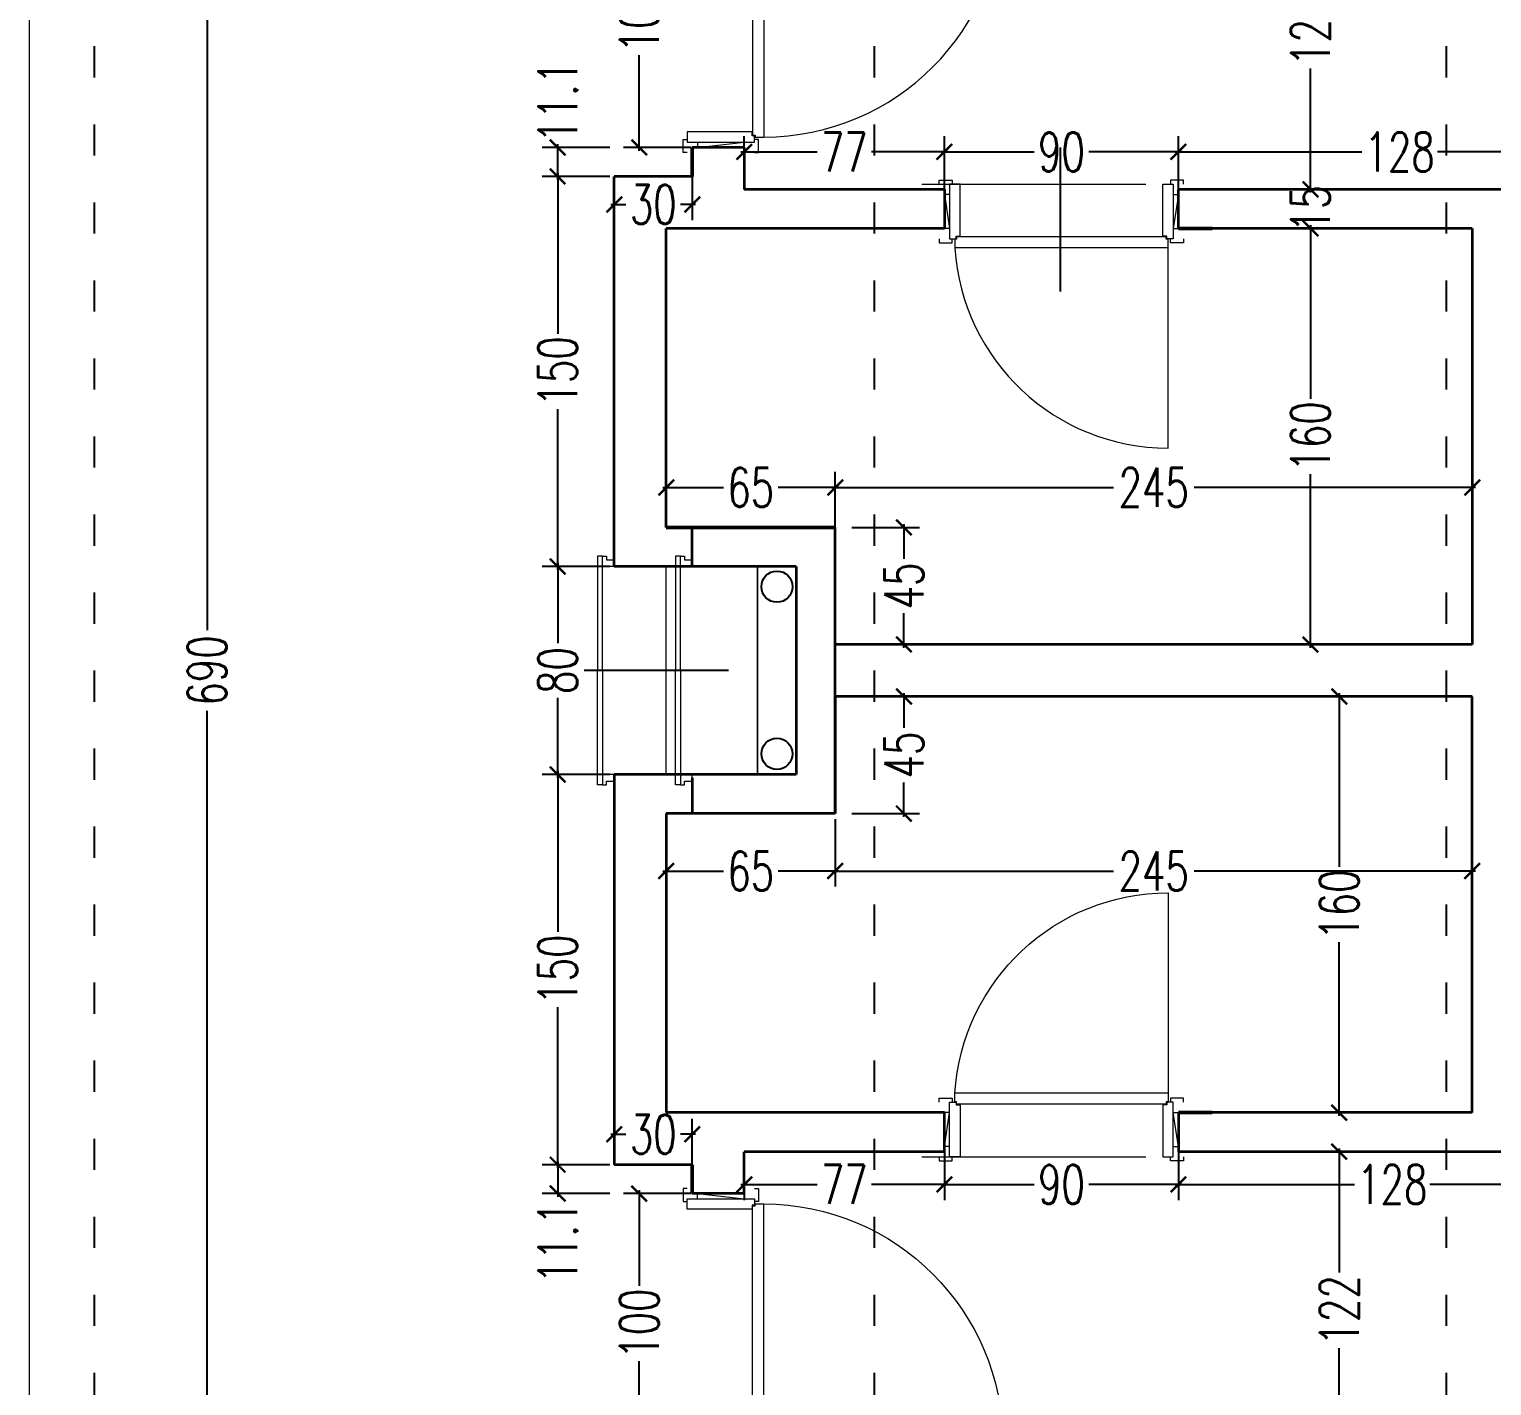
# Model space of a CAD drawing. Header units: centimetres. Extents: x -3207095 to 15275363, y -32656 to 4798027.
# Drawn here: x 692877 to 693439, y 4438049 to 4438570 of the extents above; entities that cross this region are included whole.
import ezdxf

# ---------------------------------------------------------------- set-up
doc = ezdxf.new("R2010")
doc.units = ezdxf.units.CM
doc.linetypes.add('ACAD_ISO03W100', pattern=[30, 12, -18])
doc.linetypes.add('DUZ', pattern=[500, 500])
doc.layers.get('0').update_dxf_attribs({"color": 1, "linetype": 'DUZ'})
for name, color, linetype in [('DIM', 1, 'DUZ'), ('pen.kap.olc', 205, 'Continuous'), ('TESİSAT', 57, 'Continuous')]:
    doc.layers.add(name, color=color, linetype=linetype)
for name, color, linetype, lineweight in [('DUV', 220, 'Continuous', 50), ('DUVAR', 7, 'Continuous', 35), ('iç duvar', 7, 'Continuous', 50), ('KAPEN', 151, 'Continuous', 9)]:
    doc.layers.add(name, color=color, linetype=linetype, lineweight=lineweight)
doc.styles.add('DIM', font='ROMANSTW.SHX', dxfattribs={"width": 0.7})
doc.dimstyles.new('1_100', dxfattribs={"dimtxt": 15, "dimasz": 6, "dimexe": 6, "dimexo": 0, "dimgap": 2, "dimtad": 0, "dimdec": 1, "dimzin": 11, "dimdsep": 46, "dimtxsty": 'DIM', "dimblk": 'ARCHTICK', "dimcen": 3, "dimdle": 1.25, "dimclrt": 2, "dimadec": 0, "dimazin": 0, "dimtfac": 1.25, "dimtdec": 1, "dimtix": 1, "dimtofl": 0, "dimtmove": 1, "dimatfit": 3, "dimldrblk": 'ARCHTICK', "dimfxl": 20, "dimfxlon": 1, "dimtolj": 1, "dimtzin": 0, "dimarcsym": 0})

# ---------------------------------------------------------------- blocks, each defined once
blk = doc.blocks.new('new block')
at = {"layer": 'KAPEN'}
for p, q in [((105202.0528, 48261.8596), (105202.0198, 48261.8596)), ((105202.0528, 48261.8526), (105202.0528, 48261.8596)), ((105202.0628, 48261.8526), (105202.0528, 48261.8526)), ((105202.0628, 48261.0466), (105202.0628, 48261.8526)), ((105201.2498, 48261.0396), (105202.0528, 48261.0396)), ((105202.0528, 48261.0466), (105202.0628, 48261.0466)), ((105202.0528, 48261.0396), (105202.0528, 48261.0466))]:
    blk.add_line(p, q, dxfattribs=at)
for points in [[(105202.0548, 48261.9196), (105202.0398, 48261.9196), (105202.0398, 48261.8696), (105202.0548, 48261.8696)], [(105202.2248, 48261.8796), (105202.2248, 48261.8996), (105202.0948, 48261.8796), (105202.0948, 48261.8996)], [(105202.2648, 48261.9196), (105202.2798, 48261.9196), (105202.2798, 48261.8696), (105202.2648, 48261.8696)], [(105202.0198, 48261.0396), (105202.0198, 48261.8596)], [(105202.0548, 48260.9796), (105202.0398, 48260.9796), (105202.0398, 48261.0296), (105202.0548, 48261.0296)], [(105202.2248, 48261.0196), (105202.2248, 48260.9996), (105202.0948, 48261.0196), (105202.0948, 48260.9996)], [(105202.2648, 48260.9796), (105202.2798, 48260.9796), (105202.2798, 48261.0296), (105202.2648, 48261.0296)]]:
    blk.add_lwpolyline(points, dxfattribs=at)
for points in [[(105202.0548, 48261.8796), (105202.0548, 48261.8546), (105202.0648, 48261.8546), (105202.0648, 48261.8396), (105202.2648, 48261.8396), (105202.2648, 48261.8796)], [(105202.0548, 48261.0196), (105202.0548, 48261.0446), (105202.0648, 48261.0446), (105202.0648, 48261.0596), (105202.2648, 48261.0596), (105202.2648, 48261.0196)]]:
    blk.add_lwpolyline(points, close=True, dxfattribs=at)
blk.add_arc((105202.0715, 48261.0396), 0.8216, 93.6023, 180, dxfattribs=at)
blk = doc.blocks.new('K210')
for p, q in [((0.04, 0.985), (0.04, 0.032)), ((0.96, 0.032), (0.96, 0.065)), ((0.04, 0.032), (0.047, 0.032)), ((0.047, 0.032), (0.047, 0.022)), ((0.047, 0.022), (0.953, 0.022)), ((0.953, 0.032), (0.96, 0.032)), ((0.953, 0.022), (0.953, 0.032))]:
    blk.add_line(p, q)
for points in [[(0.04, 0.065), (0.96, 0.065)], [(-0.02, 0.03), (-0.02, 0.045), (0.03, 0.045), (0.03, 0.03)], [(1.02, 0.03), (1.02, 0.045), (0.97, 0.045), (0.97, 0.03)], [(0.02, -0.19), (0, -0.19), (0.02, -0.01), (0, -0.01)], [(0.98, -0.19), (1, -0.19), (0.98, -0.01), (1, -0.01)], [(-0.02, -0.23), (-0.02, -0.245), (0.03, -0.245), (0.03, -0.23)], [(1.02, -0.23), (1.02, -0.245), (0.97, -0.245), (0.97, -0.23)]]:
    blk.add_lwpolyline(points)
for points in [[(0.02, 0.03), (0.045, 0.03), (0.045, 0.02), (0.06, 0.02), (0.06, -0.23), (0.02, -0.23)], [(0.98, 0.03), (0.955, 0.03), (0.955, 0.02), (0.94, 0.02), (0.94, -0.23), (0.98, -0.23)]]:
    blk.add_lwpolyline(points, close=True)
blk.add_arc((0.04, 0.065), 0.92, 0, 90)
blk = doc.blocks.new('_ArchTick')
at = {"color": 0, "linetype": 'ByBlock', "const_width": 0.15}
blk.add_lwpolyline([(-0.5, -0.5), (0.5, 0.5)], dxfattribs=at)
blk = doc.blocks.new('*D4632')
at = {"layer": 'Defpoints', "color": 0, "linetype": 'Continuous', "lineweight": 5, "transparency": 16777216}
for p in [(693111.52, 4438122.63), (693131.93, 4438122.63), (693131.94, 4438022.63)]:
    blk.add_point(p, dxfattribs=at)
at = {"layer": 'DIM', "color": 0, "linetype": 'Continuous', "lineweight": -2, "transparency": 16777216}
for p, q in [((693131.52, 4438122.63), (693105.52, 4438122.63)), ((693111.52, 4438123.88), (693111.52, 4438087.13)), ((693111.52, 4438021.38), (693111.52, 4438058.13)), ((693131.52, 4438022.63), (693105.52, 4438022.63))]:
    blk.add_line(p, q, dxfattribs=at)
at = {"layer": 'DIM', "color": 0, "linetype": 'Continuous', "lineweight": -2, "transparency": 16777216, "xscale": 6, "yscale": 6, "zscale": 6}
for p, rotation in [((693111.52, 4438122.63), 90), ((693111.52, 4438022.63), 270)]:
    blk.add_blockref('_ArchTick', p, dxfattribs=dict(at, rotation=rotation))
at = {"layer": 'DIM', "color": 2, "linetype": 'Continuous', "lineweight": 5, "transparency": 16777216, "insert": (693111.52, 4438072.63), "char_height": 15, "attachment_point": 5, "rotation": 90, "style": 'DIM'}
blk.add_mtext('\\A1;100', dxfattribs=at)
blk = doc.blocks.new('*D4633')
at = {"layer": 'Defpoints', "color": 0, "linetype": 'Continuous', "lineweight": 5, "transparency": 16777216}
for p in [(693080.17, 4438283.74), (693101.93, 4438283.74), (693101.93, 4438133.74)]:
    blk.add_point(p, dxfattribs=at)
at = {"layer": 'DIM', "color": 0, "linetype": 'Continuous', "lineweight": -2, "transparency": 16777216}
for p, q in [((693100.17, 4438283.74), (693074.17, 4438283.74)), ((693080.17, 4438284.99), (693080.17, 4438223.24)), ((693080.17, 4438132.49), (693080.17, 4438194.24)), ((693100.17, 4438133.74), (693074.17, 4438133.74))]:
    blk.add_line(p, q, dxfattribs=at)
at = {"layer": 'DIM', "color": 0, "linetype": 'Continuous', "lineweight": -2, "transparency": 16777216, "xscale": 6, "yscale": 6, "zscale": 6}
for p, rotation in [((693080.17, 4438283.74), 90), ((693080.17, 4438133.74), 270)]:
    blk.add_blockref('_ArchTick', p, dxfattribs=dict(at, rotation=rotation))
at = {"layer": 'DIM', "color": 2, "linetype": 'Continuous', "lineweight": 5, "transparency": 16777216, "insert": (693080.17, 4438208.74), "char_height": 15, "attachment_point": 5, "rotation": 90, "style": 'DIM'}
blk.add_mtext('\\A1;150', dxfattribs=at)
blk = doc.blocks.new('*D4634')
at = {"layer": 'Defpoints', "color": 0, "linetype": 'Continuous', "lineweight": 5, "transparency": 16777216}
for p in [(693080.17, 4438363.74), (693101.93, 4438363.74), (693101.93, 4438283.74)]:
    blk.add_point(p, dxfattribs=at)
at = {"layer": 'DIM', "color": 0, "linetype": 'Continuous', "lineweight": -2, "transparency": 16777216}
for p, q in [((693100.17, 4438363.74), (693074.17, 4438363.74)), ((693080.17, 4438364.99), (693080.17, 4438334.24)), ((693080.17, 4438282.49), (693080.17, 4438313.24)), ((693100.17, 4438283.74), (693074.17, 4438283.74))]:
    blk.add_line(p, q, dxfattribs=at)
at = {"layer": 'DIM', "color": 0, "linetype": 'Continuous', "lineweight": -2, "transparency": 16777216, "xscale": 6, "yscale": 6, "zscale": 6}
for p, rotation in [((693080.17, 4438363.74), 90), ((693080.17, 4438283.74), 270)]:
    blk.add_blockref('_ArchTick', p, dxfattribs=dict(at, rotation=rotation))
at = {"layer": 'DIM', "color": 2, "linetype": 'Continuous', "lineweight": 5, "transparency": 16777216, "insert": (693080.17, 4438323.74), "char_height": 15, "attachment_point": 5, "rotation": 90, "style": 'DIM'}
blk.add_mtext('\\A1;80', dxfattribs=at)
blk = doc.blocks.new('*D4635')
at = {"layer": 'Defpoints', "color": 0, "linetype": 'Continuous', "lineweight": 5, "transparency": 16777216}
for p in [(693080.17, 4438513.74), (693101.93, 4438513.74), (693101.93, 4438363.74)]:
    blk.add_point(p, dxfattribs=at)
at = {"layer": 'DIM', "color": 0, "linetype": 'Continuous', "lineweight": -2, "transparency": 16777216}
for p, q in [((693100.17, 4438513.74), (693074.17, 4438513.74)), ((693080.17, 4438514.99), (693080.17, 4438453.24)), ((693080.17, 4438362.49), (693080.17, 4438424.24)), ((693100.17, 4438363.74), (693074.17, 4438363.74))]:
    blk.add_line(p, q, dxfattribs=at)
at = {"layer": 'DIM', "color": 0, "linetype": 'Continuous', "lineweight": -2, "transparency": 16777216, "xscale": 6, "yscale": 6, "zscale": 6}
for p, rotation in [((693080.17, 4438513.74), 90), ((693080.17, 4438363.74), 270)]:
    blk.add_blockref('_ArchTick', p, dxfattribs=dict(at, rotation=rotation))
at = {"layer": 'DIM', "color": 2, "linetype": 'Continuous', "lineweight": 5, "transparency": 16777216, "insert": (693080.17, 4438438.74), "char_height": 15, "attachment_point": 5, "rotation": 90, "style": 'DIM'}
blk.add_mtext('\\A1;150', dxfattribs=at)
blk = doc.blocks.new('*D4636')
at = {"layer": 'Defpoints', "color": 0, "linetype": 'Continuous', "lineweight": 5, "transparency": 16777216}
for p in [(693111.52, 4438624.85), (693131.93, 4438624.85), (693131.93, 4438524.85)]:
    blk.add_point(p, dxfattribs=at)
at = {"layer": 'DIM', "color": 0, "linetype": 'Continuous', "lineweight": -2, "transparency": 16777216}
for p, q in [((693111.52, 4438626.1), (693111.52, 4438589.35)), ((693131.52, 4438624.85), (693105.52, 4438624.85)), ((693111.52, 4438523.6), (693111.52, 4438560.35)), ((693131.52, 4438524.85), (693105.52, 4438524.85))]:
    blk.add_line(p, q, dxfattribs=at)
at = {"layer": 'DIM', "color": 0, "linetype": 'Continuous', "lineweight": -2, "transparency": 16777216, "xscale": 6, "yscale": 6, "zscale": 6}
for p, rotation in [((693111.52, 4438624.85), 90), ((693111.52, 4438524.85), 270)]:
    blk.add_blockref('_ArchTick', p, dxfattribs=dict(at, rotation=rotation))
at = {"layer": 'DIM', "color": 2, "linetype": 'Continuous', "lineweight": 5, "transparency": 16777216, "insert": (693111.52, 4438574.85), "char_height": 15, "attachment_point": 5, "rotation": 90, "style": 'DIM'}
blk.add_mtext('\\A1;100', dxfattribs=at)
blk = doc.blocks.new('*D4638')
at = {"layer": 'Defpoints', "color": 0, "linetype": 'Continuous', "lineweight": 5, "transparency": 16777216}
for p in [(693080.17, 4438524.85), (693105.98, 4438524.85), (693105.98, 4438513.74)]:
    blk.add_point(p, dxfattribs=at)
at = {"layer": 'DIM', "color": 0, "linetype": 'Continuous', "lineweight": -2, "transparency": 16777216}
for p, q in [((693100.17, 4438524.85), (693074.17, 4438524.85)), ((693080.17, 4438512.49), (693080.17, 4438526.1)), ((693100.17, 4438513.74), (693074.17, 4438513.74))]:
    blk.add_line(p, q, dxfattribs=at)
at = {"layer": 'DIM', "color": 0, "linetype": 'Continuous', "lineweight": -2, "transparency": 16777216, "xscale": 6, "yscale": 6, "zscale": 6}
for p, rotation in [((693080.17, 4438524.85), 90), ((693080.17, 4438513.74), 270)]:
    blk.add_blockref('_ArchTick', p, dxfattribs=dict(at, rotation=rotation))
at = {"layer": 'DIM', "color": 2, "linetype": 'Continuous', "lineweight": 5, "transparency": 16777216, "insert": (693080.17, 4438542.41), "char_height": 15, "attachment_point": 5, "rotation": 90, "style": 'DIM'}
blk.add_mtext('\\A1;11.1', dxfattribs=at)
blk = doc.blocks.new('*D4639')
at = {"layer": 'Defpoints', "color": 0, "linetype": 'Continuous', "lineweight": 5, "transparency": 16777216}
for p in [(693108.37, 4438133.74), (693080.17, 4438122.63), (693108.37, 4438122.63)]:
    blk.add_point(p, dxfattribs=at)
at = {"layer": 'DIM', "color": 0, "linetype": 'Continuous', "lineweight": -2, "transparency": 16777216}
for p, q in [((693100.17, 4438133.74), (693074.17, 4438133.74)), ((693080.17, 4438134.99), (693080.17, 4438121.38)), ((693100.17, 4438122.63), (693074.17, 4438122.63))]:
    blk.add_line(p, q, dxfattribs=at)
at = {"layer": 'DIM', "color": 0, "linetype": 'Continuous', "lineweight": -2, "transparency": 16777216, "xscale": 6, "yscale": 6, "zscale": 6}
for p, rotation in [((693080.17, 4438133.74), 90), ((693080.17, 4438122.63), 270)]:
    blk.add_blockref('_ArchTick', p, dxfattribs=dict(at, rotation=rotation))
at = {"layer": 'DIM', "color": 2, "linetype": 'Continuous', "lineweight": 5, "transparency": 16777216, "insert": (693080.17, 4438103.79), "char_height": 15, "attachment_point": 5, "rotation": 90, "style": 'DIM'}
blk.add_mtext('\\A1;11.1', dxfattribs=at)
blk = doc.blocks.new('*D4640')
at = {"layer": 'Defpoints', "color": 0, "linetype": 'Continuous', "lineweight": 5, "transparency": 16777216}
for p in [(693101.93, 4438513.74), (693131.93, 4438513.74), (693101.93, 4438502.94)]:
    blk.add_point(p, dxfattribs=at)
at = {"layer": 'DIM', "color": 0, "linetype": 'Continuous', "lineweight": -2, "transparency": 16777216}
for p, q in [((693101.93, 4438513.74), (693101.93, 4438496.94)), ((693131.93, 4438513.74), (693131.93, 4438496.94)), ((693100.68, 4438502.94), (693106.43, 4438502.94)), ((693133.18, 4438502.94), (693127.43, 4438502.94))]:
    blk.add_line(p, q, dxfattribs=at)
at = {"layer": 'DIM', "color": 0, "linetype": 'Continuous', "lineweight": -2, "transparency": 16777216, "xscale": 6, "yscale": 6, "zscale": 6, "rotation": 180}
blk.add_blockref('_ArchTick', (693101.93, 4438502.94), dxfattribs=at)
at = {"layer": 'DIM', "color": 0, "linetype": 'Continuous', "lineweight": -2, "transparency": 16777216, "xscale": 6, "yscale": 6, "zscale": 6}
blk.add_blockref('_ArchTick', (693131.93, 4438502.94), dxfattribs=at)
at = {"layer": 'DIM', "color": 2, "linetype": 'Continuous', "lineweight": 5, "transparency": 16777216, "insert": (693116.93, 4438502.94), "char_height": 15, "attachment_point": 5, "style": 'DIM'}
blk.add_mtext('\\A1;30', dxfattribs=at)
blk = doc.blocks.new('*D4641')
at = {"layer": 'Defpoints', "color": 0, "linetype": 'Continuous', "lineweight": 5, "transparency": 16777216}
for p in [(693101.93, 4438145.42), (693101.93, 4438133.74), (693131.93, 4438133.74)]:
    blk.add_point(p, dxfattribs=at)
at = {"layer": 'DIM', "color": 0, "linetype": 'Continuous', "lineweight": -2, "transparency": 16777216}
for p, q in [((693101.93, 4438133.74), (693101.93, 4438151.42)), ((693131.93, 4438133.74), (693131.93, 4438151.42)), ((693100.68, 4438145.42), (693106.43, 4438145.42)), ((693133.18, 4438145.42), (693127.43, 4438145.42))]:
    blk.add_line(p, q, dxfattribs=at)
at = {"layer": 'DIM', "color": 0, "linetype": 'Continuous', "lineweight": -2, "transparency": 16777216, "xscale": 6, "yscale": 6, "zscale": 6, "rotation": 180}
blk.add_blockref('_ArchTick', (693101.93, 4438145.42), dxfattribs=at)
at = {"layer": 'DIM', "color": 0, "linetype": 'Continuous', "lineweight": -2, "transparency": 16777216, "xscale": 6, "yscale": 6, "zscale": 6}
blk.add_blockref('_ArchTick', (693131.93, 4438145.42), dxfattribs=at)
at = {"layer": 'DIM', "color": 2, "linetype": 'Continuous', "lineweight": 5, "transparency": 16777216, "insert": (693116.93, 4438145.42), "char_height": 15, "attachment_point": 5, "style": 'DIM'}
blk.add_mtext('\\A1;30', dxfattribs=at)
blk = doc.blocks.new('*D4676')
at = {"layer": 'Defpoints', "color": 0, "linetype": 'Continuous', "lineweight": 5, "transparency": 16777216}
for p in [(693385.86, 4438630.74), (693369.7, 4438508.74), (693385.86, 4438508.74)]:
    blk.add_point(p, dxfattribs=at)
at = {"layer": 'DIM', "color": 0, "linetype": 'Continuous', "lineweight": -2, "transparency": 16777216}
for p, q in [((693369.7, 4438631.99), (693369.7, 4438584.24)), ((693385.86, 4438630.74), (693363.7, 4438630.74)), ((693369.7, 4438507.49), (693369.7, 4438555.24)), ((693385.86, 4438508.74), (693363.7, 4438508.74))]:
    blk.add_line(p, q, dxfattribs=at)
at = {"layer": 'DIM', "color": 0, "linetype": 'Continuous', "lineweight": -2, "transparency": 16777216, "xscale": 6, "yscale": 6, "zscale": 6}
for p, rotation in [((693369.7, 4438630.74), 90), ((693369.7, 4438508.74), 270)]:
    blk.add_blockref('_ArchTick', p, dxfattribs=dict(at, rotation=rotation))
at = {"layer": 'DIM', "color": 2, "linetype": 'Continuous', "lineweight": 5, "transparency": 16777216, "insert": (693369.7, 4438569.74), "char_height": 15, "attachment_point": 5, "rotation": 90, "style": 'DIM'}
blk.add_mtext('\\A1;122', dxfattribs=at)
blk = doc.blocks.new('*D4678')
at = {"layer": 'Defpoints', "color": 0, "linetype": 'Continuous', "lineweight": 5, "transparency": 16777216}
for p in [(693431.93, 4438394.13), (693186.93, 4438378.74), (693431.93, 4438378.74)]:
    blk.add_point(p, dxfattribs=at)
at = {"layer": 'DIM', "color": 0, "linetype": 'Continuous', "lineweight": -2, "transparency": 16777216}
for p, q in [((693186.93, 4438378.74), (693186.93, 4438400.13)), ((693431.93, 4438378.74), (693431.93, 4438400.13)), ((693185.68, 4438394.13), (693293.93, 4438394.13)), ((693433.18, 4438394.13), (693324.93, 4438394.13))]:
    blk.add_line(p, q, dxfattribs=at)
at = {"layer": 'DIM', "color": 0, "linetype": 'Continuous', "lineweight": -2, "transparency": 16777216, "xscale": 6, "yscale": 6, "zscale": 6, "rotation": 180}
blk.add_blockref('_ArchTick', (693186.93, 4438394.13), dxfattribs=at)
at = {"layer": 'DIM', "color": 0, "linetype": 'Continuous', "lineweight": -2, "transparency": 16777216, "xscale": 6, "yscale": 6, "zscale": 6}
blk.add_blockref('_ArchTick', (693431.93, 4438394.13), dxfattribs=at)
at = {"layer": 'DIM', "color": 2, "linetype": 'Continuous', "lineweight": 5, "transparency": 16777216, "insert": (693309.43, 4438394.13), "char_height": 15, "attachment_point": 5, "style": 'DIM'}
blk.add_mtext('\\A1;245', dxfattribs=at)
blk = doc.blocks.new('*D4679')
at = {"layer": 'Defpoints', "color": 0, "linetype": 'Continuous', "lineweight": 5, "transparency": 16777216}
for p in [(693121.93, 4438394.13), (693121.93, 4438378.74), (693186.93, 4438378.74)]:
    blk.add_point(p, dxfattribs=at)
at = {"layer": 'DIM', "color": 0, "linetype": 'Continuous', "lineweight": -2, "transparency": 16777216}
for p, q in [((693121.93, 4438378.74), (693121.93, 4438400.13)), ((693186.93, 4438378.74), (693186.93, 4438400.13)), ((693120.68, 4438394.13), (693143.93, 4438394.13)), ((693188.18, 4438394.13), (693164.93, 4438394.13))]:
    blk.add_line(p, q, dxfattribs=at)
at = {"layer": 'DIM', "color": 0, "linetype": 'Continuous', "lineweight": -2, "transparency": 16777216, "xscale": 6, "yscale": 6, "zscale": 6, "rotation": 180}
blk.add_blockref('_ArchTick', (693121.93, 4438394.13), dxfattribs=at)
at = {"layer": 'DIM', "color": 0, "linetype": 'Continuous', "lineweight": -2, "transparency": 16777216, "xscale": 6, "yscale": 6, "zscale": 6}
blk.add_blockref('_ArchTick', (693186.93, 4438394.13), dxfattribs=at)
at = {"layer": 'DIM', "color": 2, "linetype": 'Continuous', "lineweight": 5, "transparency": 16777216, "insert": (693154.43, 4438394.13), "char_height": 15, "attachment_point": 5, "style": 'DIM'}
blk.add_mtext('\\A1;65', dxfattribs=at)
blk = doc.blocks.new('*D4680')
at = {"layer": 'Defpoints', "color": 0, "linetype": 'Continuous', "lineweight": 5, "transparency": 16777216}
for p in [(693385.86, 4438508.74), (693369.7, 4438493.74), (693385.86, 4438493.74)]:
    blk.add_point(p, dxfattribs=at)
at = {"layer": 'DIM', "color": 0, "linetype": 'Continuous', "lineweight": -2, "transparency": 16777216}
for p, q in [((693369.7, 4438508.74), (693369.7, 4438514.74)), ((693385.86, 4438508.74), (693363.7, 4438508.74)), ((693385.86, 4438493.74), (693363.7, 4438493.74)), ((693369.7, 4438493.74), (693369.7, 4438487.74))]:
    blk.add_line(p, q, dxfattribs=at)
at = {"layer": 'DIM', "color": 0, "linetype": 'Continuous', "lineweight": -2, "transparency": 16777216, "xscale": 6, "yscale": 6, "zscale": 6}
for p, rotation in [((693369.7, 4438508.74), 270), ((693369.7, 4438493.74), 90)]:
    blk.add_blockref('_ArchTick', p, dxfattribs=dict(at, rotation=rotation))
at = {"layer": 'DIM', "color": 2, "linetype": 'Continuous', "lineweight": 5, "transparency": 16777216, "insert": (693369.7, 4438501.24), "char_height": 15, "attachment_point": 5, "rotation": 90, "style": 'DIM'}
blk.add_mtext('\\A1;15', dxfattribs=at)
blk = doc.blocks.new('*D4682')
at = {"layer": 'Defpoints', "color": 0, "linetype": 'Continuous', "lineweight": 5, "transparency": 16777216}
for p in [(693385.86, 4438493.74), (693369.7, 4438333.74), (693372.22, 4438333.74)]:
    blk.add_point(p, dxfattribs=at)
at = {"layer": 'DIM', "color": 0, "linetype": 'Continuous', "lineweight": -2, "transparency": 16777216}
for p, q in [((693385.86, 4438493.74), (693363.7, 4438493.74)), ((693369.7, 4438494.99), (693369.7, 4438428.24)), ((693369.7, 4438332.49), (693369.7, 4438399.24)), ((693372.22, 4438333.74), (693363.7, 4438333.74))]:
    blk.add_line(p, q, dxfattribs=at)
at = {"layer": 'DIM', "color": 0, "linetype": 'Continuous', "lineweight": -2, "transparency": 16777216, "xscale": 6, "yscale": 6, "zscale": 6}
for p, rotation in [((693369.7, 4438493.74), 90), ((693369.7, 4438333.74), 270)]:
    blk.add_blockref('_ArchTick', p, dxfattribs=dict(at, rotation=rotation))
at = {"layer": 'DIM', "color": 2, "linetype": 'Continuous', "lineweight": 5, "transparency": 16777216, "insert": (693369.7, 4438413.74), "char_height": 15, "attachment_point": 5, "rotation": 90, "style": 'DIM'}
blk.add_mtext('\\A1;160', dxfattribs=at)
blk = doc.blocks.new('*D4683')
at = {"layer": 'Defpoints', "color": 0, "linetype": 'Continuous', "lineweight": 5, "transparency": 16777216}
for p in [(693228.93, 4438523.16), (693151.93, 4438508.74), (693228.93, 4438508.74)]:
    blk.add_point(p, dxfattribs=at)
at = {"layer": 'DIM', "color": 0, "linetype": 'Continuous', "lineweight": -2, "transparency": 16777216}
for p, q in [((693151.93, 4438508.74), (693151.93, 4438529.16)), ((693228.93, 4438508.74), (693228.93, 4438529.16)), ((693150.68, 4438523.16), (693179.93, 4438523.16)), ((693230.18, 4438523.16), (693200.93, 4438523.16))]:
    blk.add_line(p, q, dxfattribs=at)
at = {"layer": 'DIM', "color": 0, "linetype": 'Continuous', "lineweight": -2, "transparency": 16777216, "xscale": 6, "yscale": 6, "zscale": 6, "rotation": 180}
blk.add_blockref('_ArchTick', (693151.93, 4438523.16), dxfattribs=at)
at = {"layer": 'DIM', "color": 0, "linetype": 'Continuous', "lineweight": -2, "transparency": 16777216, "xscale": 6, "yscale": 6, "zscale": 6}
blk.add_blockref('_ArchTick', (693228.93, 4438523.16), dxfattribs=at)
at = {"layer": 'DIM', "color": 2, "linetype": 'Continuous', "lineweight": 5, "transparency": 16777216, "insert": (693190.43, 4438523.16), "char_height": 15, "attachment_point": 5, "style": 'DIM'}
blk.add_mtext('\\A1;77', dxfattribs=at)
blk = doc.blocks.new('*D4684')
at = {"layer": 'Defpoints', "color": 0, "linetype": 'Continuous', "lineweight": 5, "transparency": 16777216}
for p in [(693318.93, 4438523.16), (693228.93, 4438508.74), (693318.93, 4438506.74)]:
    blk.add_point(p, dxfattribs=at)
at = {"layer": 'DIM', "color": 0, "linetype": 'Continuous', "lineweight": -2, "transparency": 16777216}
for p, q in [((693228.93, 4438508.74), (693228.93, 4438529.16)), ((693318.93, 4438506.74), (693318.93, 4438529.16)), ((693227.68, 4438523.16), (693263.43, 4438523.16)), ((693320.18, 4438523.16), (693284.43, 4438523.16))]:
    blk.add_line(p, q, dxfattribs=at)
at = {"layer": 'DIM', "color": 0, "linetype": 'Continuous', "lineweight": -2, "transparency": 16777216, "xscale": 6, "yscale": 6, "zscale": 6, "rotation": 180}
blk.add_blockref('_ArchTick', (693228.93, 4438523.16), dxfattribs=at)
at = {"layer": 'DIM', "color": 0, "linetype": 'Continuous', "lineweight": -2, "transparency": 16777216, "xscale": 6, "yscale": 6, "zscale": 6}
blk.add_blockref('_ArchTick', (693318.93, 4438523.16), dxfattribs=at)
at = {"layer": 'DIM', "color": 2, "linetype": 'Continuous', "lineweight": 5, "transparency": 16777216, "insert": (693273.93, 4438523.16), "char_height": 15, "attachment_point": 5, "style": 'DIM'}
blk.add_mtext('\\A1;90', dxfattribs=at)
blk = doc.blocks.new('*D4884')
at = {"layer": 'Defpoints', "color": 0, "linetype": 'Continuous', "lineweight": 5, "transparency": 16777216}
for p in [(693446.93, 4438523.16), (693318.93, 4438506.74), (693446.93, 4438506.74)]:
    blk.add_point(p, dxfattribs=at)
at = {"layer": 'DIM', "color": 0, "linetype": 'Continuous', "lineweight": -2, "transparency": 16777216}
for p, q in [((693318.93, 4438506.74), (693318.93, 4438529.16)), ((693446.93, 4438506.74), (693446.93, 4438529.16)), ((693317.68, 4438523.16), (693389.52, 4438523.16)), ((693448.18, 4438523.16), (693418.52, 4438523.16))]:
    blk.add_line(p, q, dxfattribs=at)
at = {"layer": 'DIM', "color": 0, "linetype": 'Continuous', "lineweight": -2, "transparency": 16777216, "xscale": 6, "yscale": 6, "zscale": 6, "rotation": 180}
blk.add_blockref('_ArchTick', (693318.93, 4438523.16), dxfattribs=at)
at = {"layer": 'DIM', "color": 0, "linetype": 'Continuous', "lineweight": -2, "transparency": 16777216, "xscale": 6, "yscale": 6, "zscale": 6}
blk.add_blockref('_ArchTick', (693446.93, 4438523.16), dxfattribs=at)
at = {"layer": 'DIM', "color": 2, "linetype": 'Continuous', "lineweight": 5, "transparency": 16777216, "insert": (693404.02, 4438523.16), "char_height": 15, "attachment_point": 5, "style": 'DIM'}
blk.add_mtext('\\A1;128', dxfattribs=at)
blk = doc.blocks.new('*D4892')
at = {"layer": 'Defpoints', "color": 0, "linetype": 'Continuous', "lineweight": 5, "transparency": 16777216}
for p in [(693380.78, 4438138.74), (693396.93, 4438138.74), (693396.93, 4438016.74)]:
    blk.add_point(p, dxfattribs=at)
at = {"layer": 'DIM', "color": 0, "linetype": 'Continuous', "lineweight": -2, "transparency": 16777216}
for p, q in [((693396.93, 4438138.74), (693374.78, 4438138.74)), ((693380.78, 4438139.99), (693380.78, 4438092.24)), ((693380.78, 4438015.49), (693380.78, 4438063.24)), ((693396.93, 4438016.74), (693374.78, 4438016.74))]:
    blk.add_line(p, q, dxfattribs=at)
at = {"layer": 'DIM', "color": 0, "linetype": 'Continuous', "lineweight": -2, "transparency": 16777216, "xscale": 6, "yscale": 6, "zscale": 6}
for p, rotation in [((693380.78, 4438138.74), 90), ((693380.78, 4438016.74), 270)]:
    blk.add_blockref('_ArchTick', p, dxfattribs=dict(at, rotation=rotation))
at = {"layer": 'DIM', "color": 2, "linetype": 'Continuous', "lineweight": 5, "transparency": 16777216, "insert": (693380.78, 4438077.74), "char_height": 15, "attachment_point": 5, "rotation": 90, "style": 'DIM'}
blk.add_mtext('\\A1;122', dxfattribs=at)
blk = doc.blocks.new('*D4893')
at = {"layer": 'Defpoints', "color": 0, "linetype": 'Continuous', "lineweight": 5, "transparency": 16777216}
for p in [(693186.93, 4438268.74), (693431.93, 4438249.98), (693186.93, 4438246.64)]:
    blk.add_point(p, dxfattribs=at)
at = {"layer": 'DIM', "color": 0, "linetype": 'Continuous', "lineweight": -2, "transparency": 16777216}
for p, q in [((693186.93, 4438266.64), (693186.93, 4438240.64)), ((693431.93, 4438249.98), (693431.93, 4438240.64)), ((693185.68, 4438246.64), (693293.93, 4438246.64)), ((693433.18, 4438246.64), (693324.93, 4438246.64))]:
    blk.add_line(p, q, dxfattribs=at)
at = {"layer": 'DIM', "color": 0, "linetype": 'Continuous', "lineweight": -2, "transparency": 16777216, "xscale": 6, "yscale": 6, "zscale": 6, "rotation": 180}
blk.add_blockref('_ArchTick', (693186.93, 4438246.64), dxfattribs=at)
at = {"layer": 'DIM', "color": 0, "linetype": 'Continuous', "lineweight": -2, "transparency": 16777216, "xscale": 6, "yscale": 6, "zscale": 6}
blk.add_blockref('_ArchTick', (693431.93, 4438246.64), dxfattribs=at)
at = {"layer": 'DIM', "color": 2, "linetype": 'Continuous', "lineweight": 5, "transparency": 16777216, "insert": (693309.43, 4438246.64), "char_height": 15, "attachment_point": 5, "style": 'DIM'}
blk.add_mtext('\\A1;245', dxfattribs=at)
blk = doc.blocks.new('*D4894')
at = {"layer": 'Defpoints', "color": 0, "linetype": 'Continuous', "lineweight": 5, "transparency": 16777216}
for p in [(693186.93, 4438268.74), (693121.93, 4438261.8), (693121.93, 4438246.64)]:
    blk.add_point(p, dxfattribs=at)
at = {"layer": 'DIM', "color": 0, "linetype": 'Continuous', "lineweight": -2, "transparency": 16777216}
for p, q in [((693186.93, 4438266.64), (693186.93, 4438240.64)), ((693121.93, 4438261.8), (693121.93, 4438240.64)), ((693120.68, 4438246.64), (693143.93, 4438246.64)), ((693188.18, 4438246.64), (693164.93, 4438246.64))]:
    blk.add_line(p, q, dxfattribs=at)
at = {"layer": 'DIM', "color": 0, "linetype": 'Continuous', "lineweight": -2, "transparency": 16777216, "xscale": 6, "yscale": 6, "zscale": 6, "rotation": 180}
blk.add_blockref('_ArchTick', (693121.93, 4438246.64), dxfattribs=at)
at = {"layer": 'DIM', "color": 0, "linetype": 'Continuous', "lineweight": -2, "transparency": 16777216, "xscale": 6, "yscale": 6, "zscale": 6}
blk.add_blockref('_ArchTick', (693186.93, 4438246.64), dxfattribs=at)
at = {"layer": 'DIM', "color": 2, "linetype": 'Continuous', "lineweight": 5, "transparency": 16777216, "insert": (693154.43, 4438246.64), "char_height": 15, "attachment_point": 5, "style": 'DIM'}
blk.add_mtext('\\A1;65', dxfattribs=at)
blk = doc.blocks.new('*D4895')
at = {"layer": 'Defpoints', "color": 0, "linetype": 'Continuous', "lineweight": 5, "transparency": 16777216}
for p in [(693380.78, 4438313.74), (693396.93, 4438313.74), (693396.93, 4438153.74)]:
    blk.add_point(p, dxfattribs=at)
at = {"layer": 'DIM', "color": 0, "linetype": 'Continuous', "lineweight": -2, "transparency": 16777216}
for p, q in [((693396.93, 4438313.74), (693374.78, 4438313.74)), ((693380.78, 4438314.99), (693380.78, 4438248.24)), ((693380.78, 4438152.49), (693380.78, 4438219.24)), ((693396.93, 4438153.74), (693374.78, 4438153.74))]:
    blk.add_line(p, q, dxfattribs=at)
at = {"layer": 'DIM', "color": 0, "linetype": 'Continuous', "lineweight": -2, "transparency": 16777216, "xscale": 6, "yscale": 6, "zscale": 6}
for p, rotation in [((693380.78, 4438313.74), 90), ((693380.78, 4438153.74), 270)]:
    blk.add_blockref('_ArchTick', p, dxfattribs=dict(at, rotation=rotation))
at = {"layer": 'DIM', "color": 2, "linetype": 'Continuous', "lineweight": 5, "transparency": 16777216, "insert": (693380.78, 4438233.74), "char_height": 15, "attachment_point": 5, "rotation": 90, "style": 'DIM'}
blk.add_mtext('\\A1;160', dxfattribs=at)
blk = doc.blocks.new('*D4898')
at = {"layer": 'Defpoints', "color": 0, "linetype": 'Continuous', "lineweight": 5, "transparency": 16777216}
for p in [(693186.93, 4438313.74), (693186.93, 4438268.74), (693213.33, 4438268.74)]:
    blk.add_point(p, dxfattribs=at)
at = {"layer": 'DIM', "color": 0, "linetype": 'Continuous', "lineweight": -2, "transparency": 16777216}
for p, q in [((693193.33, 4438313.74), (693219.33, 4438313.74)), ((693213.33, 4438314.99), (693213.33, 4438301.74)), ((693213.33, 4438267.49), (693213.33, 4438280.74)), ((693193.33, 4438268.74), (693219.33, 4438268.74))]:
    blk.add_line(p, q, dxfattribs=at)
at = {"layer": 'DIM', "color": 0, "linetype": 'Continuous', "lineweight": -2, "transparency": 16777216, "xscale": 6, "yscale": 6, "zscale": 6}
for p, rotation in [((693213.33, 4438313.74), 90), ((693213.33, 4438268.74), 270)]:
    blk.add_blockref('_ArchTick', p, dxfattribs=dict(at, rotation=rotation))
at = {"layer": 'DIM', "color": 2, "linetype": 'Continuous', "lineweight": 5, "transparency": 16777216, "insert": (693213.33, 4438291.24), "char_height": 15, "attachment_point": 5, "rotation": 90, "style": 'DIM'}
blk.add_mtext('\\A1;45', dxfattribs=at)
blk = doc.blocks.new('*D4899')
at = {"layer": 'Defpoints', "color": 0, "linetype": 'Continuous', "lineweight": 5, "transparency": 16777216}
for p in [(693186.93, 4438378.74), (693213.33, 4438378.74), (693186.93, 4438333.74)]:
    blk.add_point(p, dxfattribs=at)
at = {"layer": 'DIM', "color": 0, "linetype": 'Continuous', "lineweight": -2, "transparency": 16777216}
for p, q in [((693193.33, 4438378.74), (693219.33, 4438378.74)), ((693213.33, 4438379.99), (693213.33, 4438366.74)), ((693213.33, 4438332.49), (693213.33, 4438345.74)), ((693193.33, 4438333.74), (693219.33, 4438333.74))]:
    blk.add_line(p, q, dxfattribs=at)
at = {"layer": 'DIM', "color": 0, "linetype": 'Continuous', "lineweight": -2, "transparency": 16777216, "xscale": 6, "yscale": 6, "zscale": 6}
for p, rotation in [((693213.33, 4438378.74), 90), ((693213.33, 4438333.74), 270)]:
    blk.add_blockref('_ArchTick', p, dxfattribs=dict(at, rotation=rotation))
at = {"layer": 'DIM', "color": 2, "linetype": 'Continuous', "lineweight": 5, "transparency": 16777216, "insert": (693213.33, 4438356.24), "char_height": 15, "attachment_point": 5, "rotation": 90, "style": 'DIM'}
blk.add_mtext('\\A1;45', dxfattribs=at)
blk = doc.blocks.new('*D4901')
at = {"layer": 'Defpoints', "color": 0, "linetype": 'Continuous', "lineweight": 5, "transparency": 16777216}
for p in [(693228.93, 4438138.74), (693151.93, 4438134.73), (693228.93, 4438126.14)]:
    blk.add_point(p, dxfattribs=at)
at = {"layer": 'DIM', "color": 0, "linetype": 'Continuous', "lineweight": -2, "transparency": 16777216}
for p, q in [((693228.93, 4438138.74), (693228.93, 4438120.14)), ((693151.93, 4438134.73), (693151.93, 4438120.14)), ((693150.68, 4438126.14), (693179.93, 4438126.14)), ((693230.18, 4438126.14), (693200.93, 4438126.14))]:
    blk.add_line(p, q, dxfattribs=at)
at = {"layer": 'DIM', "color": 0, "linetype": 'Continuous', "lineweight": -2, "transparency": 16777216, "xscale": 6, "yscale": 6, "zscale": 6, "rotation": 180}
blk.add_blockref('_ArchTick', (693151.93, 4438126.14), dxfattribs=at)
at = {"layer": 'DIM', "color": 0, "linetype": 'Continuous', "lineweight": -2, "transparency": 16777216, "xscale": 6, "yscale": 6, "zscale": 6}
blk.add_blockref('_ArchTick', (693228.93, 4438126.14), dxfattribs=at)
at = {"layer": 'DIM', "color": 2, "linetype": 'Continuous', "lineweight": 5, "transparency": 16777216, "insert": (693190.43, 4438126.14), "char_height": 15, "attachment_point": 5, "style": 'DIM'}
blk.add_mtext('\\A1;77', dxfattribs=at)
blk = doc.blocks.new('*D4902')
at = {"layer": 'Defpoints', "color": 0, "linetype": 'Continuous', "lineweight": 5, "transparency": 16777216}
for p in [(693228.93, 4438138.74), (693318.93, 4438138.74), (693318.93, 4438126.14)]:
    blk.add_point(p, dxfattribs=at)
at = {"layer": 'DIM', "color": 0, "linetype": 'Continuous', "lineweight": -2, "transparency": 16777216}
for p, q in [((693228.93, 4438138.74), (693228.93, 4438120.14)), ((693318.93, 4438138.74), (693318.93, 4438120.14)), ((693227.68, 4438126.14), (693263.43, 4438126.14)), ((693320.18, 4438126.14), (693284.43, 4438126.14))]:
    blk.add_line(p, q, dxfattribs=at)
at = {"layer": 'DIM', "color": 0, "linetype": 'Continuous', "lineweight": -2, "transparency": 16777216, "xscale": 6, "yscale": 6, "zscale": 6, "rotation": 180}
blk.add_blockref('_ArchTick', (693228.93, 4438126.14), dxfattribs=at)
at = {"layer": 'DIM', "color": 0, "linetype": 'Continuous', "lineweight": -2, "transparency": 16777216, "xscale": 6, "yscale": 6, "zscale": 6}
blk.add_blockref('_ArchTick', (693318.93, 4438126.14), dxfattribs=at)
at = {"layer": 'DIM', "color": 2, "linetype": 'Continuous', "lineweight": 5, "transparency": 16777216, "insert": (693273.93, 4438126.14), "char_height": 15, "attachment_point": 5, "style": 'DIM'}
blk.add_mtext('\\A1;90', dxfattribs=at)
blk = doc.blocks.new('*D4903')
at = {"layer": 'Defpoints', "color": 0, "linetype": 'Continuous', "lineweight": 5, "transparency": 16777216}
for p in [(693318.93, 4438138.74), (693446.93, 4438138.74), (693446.93, 4438126.14)]:
    blk.add_point(p, dxfattribs=at)
at = {"layer": 'DIM', "color": 0, "linetype": 'Continuous', "lineweight": -2, "transparency": 16777216}
for p, q in [((693318.93, 4438138.74), (693318.93, 4438120.14)), ((693446.93, 4438138.74), (693446.93, 4438120.14)), ((693317.68, 4438126.14), (693386.68, 4438126.14)), ((693448.18, 4438126.14), (693415.68, 4438126.14))]:
    blk.add_line(p, q, dxfattribs=at)
at = {"layer": 'DIM', "color": 0, "linetype": 'Continuous', "lineweight": -2, "transparency": 16777216, "xscale": 6, "yscale": 6, "zscale": 6, "rotation": 180}
blk.add_blockref('_ArchTick', (693318.93, 4438126.14), dxfattribs=at)
at = {"layer": 'DIM', "color": 0, "linetype": 'Continuous', "lineweight": -2, "transparency": 16777216, "xscale": 6, "yscale": 6, "zscale": 6}
blk.add_blockref('_ArchTick', (693446.93, 4438126.14), dxfattribs=at)
at = {"layer": 'DIM', "color": 2, "linetype": 'Continuous', "lineweight": 5, "transparency": 16777216, "insert": (693401.18, 4438126.14), "char_height": 15, "attachment_point": 5, "style": 'DIM'}
blk.add_mtext('\\A1;128', dxfattribs=at)
blk = doc.blocks.new('*D4956')
at = {"layer": 'Defpoints', "color": 0, "linetype": 'Continuous', "lineweight": 5, "transparency": 16777216}
for p in [(692926.93, 4438668.74), (692926.93, 4437978.74), (692945.33, 4437978.74)]:
    blk.add_point(p, dxfattribs=at)
at = {"layer": 'DIM', "color": 0, "linetype": 'Continuous', "lineweight": -2, "transparency": 16777216}
for p, q in [((692926.93, 4438668.74), (692951.33, 4438668.74)), ((692945.33, 4438669.99), (692945.33, 4438339.24)), ((692945.33, 4437977.49), (692945.33, 4438308.24)), ((692926.93, 4437978.74), (692951.33, 4437978.74))]:
    blk.add_line(p, q, dxfattribs=at)
at = {"layer": 'DIM', "color": 0, "linetype": 'Continuous', "lineweight": -2, "transparency": 16777216, "xscale": 6, "yscale": 6, "zscale": 6}
for p, rotation in [((692945.33, 4438668.74), 90), ((692945.33, 4437978.74), 270)]:
    blk.add_blockref('_ArchTick', p, dxfattribs=dict(at, rotation=rotation))
at = {"layer": 'DIM', "color": 2, "linetype": 'Continuous', "lineweight": 5, "transparency": 16777216, "insert": (692945.33, 4438323.74), "char_height": 15, "attachment_point": 5, "rotation": 90, "style": 'DIM'}
blk.add_mtext('\\A1;690', dxfattribs=at)

msp = doc.modelspace()

# ---------------------------------------------------------------- linework, layer by layer
at = {"color": 232, "linetype": 'ACAD_ISO03W100'}
for p, q in [((692901.93, 4439853.74), (692901.93, 4436723.74)), ((693201.93, 4439853.74), (693201.93, 4436723.74)), ((693421.93, 4439853.74), (693421.93, 4436723.74))]:
    msp.add_line(p, q, dxfattribs=at)
at = {"layer": 'DUV'}
for p, q in [((693131.93, 4438524.85), (693131.93, 4438513.74)), ((693331.93, 4438493.74), (693318.93, 4438493.74)), ((693186.93, 4438378.74), (693121.93, 4438378.74)), ((693331.93, 4438153.74), (693318.93, 4438153.74)), ((693131.93, 4438122.63), (693131.93, 4438133.74))]:
    msp.add_line(p, q, dxfattribs=at)
at = {"layer": 'DUVAR'}
for p, q in [((693131.93, 4438513.74), (693131.93, 4438524.85)), ((693151.93, 4438524.85), (693131.93, 4438524.85)), ((693151.93, 4438524.85), (693151.93, 4438508.74)), ((693131.93, 4438513.74), (693101.93, 4438513.74)), ((693101.93, 4438363.74), (693101.93, 4438513.74)), ((693228.93, 4438508.74), (693151.93, 4438508.74)), ((693228.93, 4438508.74), (693228.93, 4438493.74)), ((693318.93, 4438493.74), (693318.93, 4438508.74)), ((693446.93, 4438508.74), (693318.93, 4438508.74)), ((693228.93, 4438493.74), (693121.93, 4438493.74)), ((693121.93, 4438378.74), (693121.93, 4438493.74)), ((693431.93, 4438493.74), (693318.93, 4438493.74)), ((693431.93, 4438493.74), (693431.93, 4438333.74)), ((693186.93, 4438378.74), (693121.93, 4438378.74)), ((693186.93, 4438378.74), (693131.93, 4438378.74)), ((693131.93, 4438363.74), (693131.93, 4438378.74)), ((693186.93, 4438268.74), (693186.93, 4438378.74)), ((693186.93, 4438333.74), (693186.93, 4438378.74)), ((693171.93, 4438363.74), (693101.93, 4438363.74)), ((693171.93, 4438363.74), (693131.93, 4438363.74)), ((693171.93, 4438363.74), (693171.93, 4438283.74)), ((693171.93, 4438363.74), (693171.93, 4438283.74)), ((693431.93, 4438333.74), (693186.93, 4438333.74)), ((693431.93, 4438313.74), (693186.93, 4438313.74)), ((693186.93, 4438313.74), (693186.93, 4438268.74)), ((693431.93, 4438153.74), (693431.93, 4438313.74)), ((693101.93, 4438283.74), (693101.93, 4438133.74)), ((693171.93, 4438283.74), (693101.93, 4438283.74)), ((693171.93, 4438283.74), (693131.93, 4438283.74)), ((693131.93, 4438282.49), (693131.93, 4438268.74)), ((693121.93, 4438268.74), (693121.93, 4438153.74)), ((693186.93, 4438268.74), (693121.93, 4438268.74)), ((693186.93, 4438268.74), (693131.93, 4438268.74)), ((693228.93, 4438153.74), (693121.93, 4438153.74)), ((693228.93, 4438138.74), (693228.93, 4438153.74)), ((693318.93, 4438153.74), (693318.93, 4438138.74)), ((693431.93, 4438153.74), (693318.93, 4438153.74)), ((693228.93, 4438138.74), (693151.93, 4438138.74)), ((693151.93, 4438122.63), (693151.93, 4438138.74)), ((693446.93, 4438138.74), (693318.93, 4438138.74)), ((693131.93, 4438133.74), (693101.93, 4438133.74)), ((693131.93, 4438133.74), (693131.93, 4438122.63)), ((693151.93, 4438122.63), (693131.93, 4438122.63))]:
    msp.add_line(p, q, dxfattribs=at)
at = {"layer": 'iç duvar', "color": 252, "linetype": 'Continuous', "lineweight": 5, "true_color": 0x939598}
msp.add_line((692876.93, 4438668.74), (692876.93, 4437978.74), dxfattribs=at)
at = {"layer": 'iç duvar', "color": 7, "lineweight": 18}
msp.add_line((693156.98, 4438363.74), (693156.98, 4438283.74), dxfattribs=at)
at = {"layer": 'KAPEN'}
for p, q in [((693220.19, 4438510.74), (693306.4, 4438510.74)), ((693121.93, 4438283.74), (693121.93, 4438363.74)), ((693156.98, 4438283.74), (693156.98, 4438363.74)), ((693220.19, 4438136.74), (693306.4, 4438136.74))]:
    msp.add_line(p, q, dxfattribs=at)
for points in [[(693097.43, 4438323.74), (693097.43, 4438367.74), (693095.43, 4438367.74), (693095.43, 4438323.74)], [(693127.43, 4438323.74), (693127.43, 4438367.74), (693125.43, 4438367.74), (693125.43, 4438323.74)], [(693097.43, 4438323.74), (693097.43, 4438279.74), (693095.43, 4438279.74), (693095.43, 4438323.74)], [(693127.43, 4438323.74), (693127.43, 4438279.74), (693125.43, 4438279.74), (693125.43, 4438323.74)]]:
    msp.add_lwpolyline(points, dxfattribs=at)
for points in [[(693097.43, 4438363.74), (693097.43, 4438367.74), (693098.93, 4438367.74), (693098.93, 4438366.24), (693101.93, 4438366.24), (693101.93, 4438363.74), (693097.43, 4438363.74)], [(693097.43, 4438363.74), (693097.43, 4438367.74), (693098.93, 4438367.74), (693098.93, 4438366.24), (693101.93, 4438366.24), (693101.93, 4438363.74), (693097.43, 4438363.74)], [(693127.43, 4438363.74), (693127.43, 4438367.74), (693128.93, 4438367.74), (693128.93, 4438366.24), (693131.93, 4438366.24), (693131.93, 4438363.74), (693127.43, 4438363.74)], [(693127.43, 4438363.74), (693127.43, 4438367.74), (693128.93, 4438367.74), (693128.93, 4438366.24), (693131.93, 4438366.24), (693131.93, 4438363.74), (693127.43, 4438363.74)], [(693097.43, 4438283.74), (693097.43, 4438279.74), (693098.93, 4438279.74), (693098.93, 4438281.24), (693101.93, 4438281.24), (693101.93, 4438283.74), (693097.43, 4438283.74)], [(693127.43, 4438283.74), (693127.43, 4438279.74), (693128.93, 4438279.74), (693128.93, 4438281.24), (693131.93, 4438281.24), (693131.93, 4438283.74), (693127.43, 4438283.74)]]:
    msp.add_lwpolyline(points, close=True, dxfattribs=at)
at = {"layer": 'pen.kap.olc'}
for points in [[(693273.62, 4438469.47), (693273.62, 4438524.84)], [(693145.91, 4438323.74), (693090.33, 4438323.74)]]:
    msp.add_lwpolyline(points, dxfattribs=at)
at = {"layer": 'TESİSAT', "color": 8}
for centre in [(693164.51, 4438355.98), (693164.51, 4438355.98), (693164.51, 4438291.71), (693164.51, 4438291.71)]:
    msp.add_circle(centre, 6, dxfattribs=at)

# ---------------------------------------------------------------- block references
at = {"yscale": 99.999999999621, "zscale": 99.999999999621}
for p, xscale, rotation in [((5519418.89, -6081715.74), 99.999999999621, 90.00000000000001), ((5519418.89, 14958363.23), -99.999999999621, 90)]:
    msp.add_blockref('new block', p, dxfattribs=dict(at, xscale=xscale, rotation=rotation))
at = {"layer": 'KAPEN', "yscale": 99.999999999621, "zscale": 99.999999999621, "rotation": 270}
for p, xscale in [((693152.93, 4438624.85), 99.999999999621), ((693152.93, 4438022.63), -99.999999999621)]:
    msp.add_blockref('K210', p, dxfattribs=dict(at, xscale=xscale))

# ---------------------------------------------------------------- dimensions: what is measured, and where the dimension line sits
at = {"layer": 'DIM', "linetype": 'Continuous', "lineweight": 5}
for base, p1, p2, angle, picture, middle in [((692945.33, 4437978.74), (692926.93, 4438668.74), (692926.93, 4437978.74), 90, '*D4956', (692945.33, 4438323.74)), ((693369.7, 4438508.74), (693385.86, 4438630.74), (693385.86, 4438508.74), 90, '*D4676', (693369.7, 4438569.74)), ((693111.52, 4438624.85), (693131.93, 4438524.85), (693131.93, 4438624.85), 90, '*D4636', (693111.52, 4438574.85)), ((693228.93, 4438523.16), (693151.93, 4438508.74), (693228.93, 4438508.74), 180, '*D4683', (693190.43, 4438523.16)), ((693318.93, 4438523.16), (693228.93, 4438508.74), (693318.93, 4438506.74), 180, '*D4684', (693273.93, 4438523.16)), ((693080.17, 4438513.74), (693101.93, 4438363.74), (693101.93, 4438513.74), 90, '*D4635', (693080.17, 4438438.74)), ((693101.93, 4438502.94), (693131.93, 4438513.74), (693101.93, 4438513.74), 180, '*D4640', (693116.93, 4438502.94)), ((693369.7, 4438493.74), (693385.86, 4438508.74), (693385.86, 4438493.74), 90, '*D4680', (693369.7, 4438501.24)), ((693369.7, 4438333.74), (693385.86, 4438493.74), (693372.22, 4438333.74), 90, '*D4682', (693369.7, 4438413.74)), ((693121.93, 4438394.13), (693186.93, 4438378.74), (693121.93, 4438378.74), 180, '*D4679', (693154.43, 4438394.13)), ((693431.93, 4438394.13), (693186.93, 4438378.74), (693431.93, 4438378.74), 180, '*D4678', (693309.43, 4438394.13)), ((693213.33, 4438378.74), (693186.93, 4438333.74), (693186.93, 4438378.74), 90, '*D4899', (693213.33, 4438356.24)), ((693080.17, 4438363.74), (693101.93, 4438283.74), (693101.93, 4438363.74), 90, '*D4634', (693080.17, 4438323.74)), ((693213.33, 4438268.74), (693186.93, 4438313.74), (693186.93, 4438268.74), 90, '*D4898', (693213.33, 4438291.24)), ((693380.78, 4438313.74), (693396.93, 4438153.74), (693396.93, 4438313.74), 90, '*D4895', (693380.78, 4438233.74)), ((693080.17, 4438283.74), (693101.93, 4438133.74), (693101.93, 4438283.74), 90, '*D4633', (693080.17, 4438208.74)), ((693121.93, 4438246.64), (693186.93, 4438268.74), (693121.93, 4438261.8), 180, '*D4894', (693154.43, 4438246.64)), ((693186.93, 4438246.64), (693431.93, 4438249.98), (693186.93, 4438268.74), 180, '*D4893', (693309.43, 4438246.64)), ((693101.93, 4438145.42), (693131.93, 4438133.74), (693101.93, 4438133.74), 180, '*D4641', (693116.93, 4438145.42)), ((693380.78, 4438138.74), (693396.93, 4438016.74), (693396.93, 4438138.74), 90, '*D4892', (693380.78, 4438077.74)), ((693228.93, 4438126.14), (693151.93, 4438134.73), (693228.93, 4438138.74), 180, '*D4901', (693190.43, 4438126.14)), ((693318.93, 4438126.14), (693228.93, 4438138.74), (693318.93, 4438138.74), 180, '*D4902', (693273.93, 4438126.14)), ((693111.52, 4438122.63), (693131.94, 4438022.63), (693131.93, 4438122.63), 90, '*D4632', (693111.52, 4438072.63))]:
    dim = msp.add_linear_dim(base=base, p1=p1, p2=p2, angle=angle, dimstyle='1_100', dxfattribs=at)
    dim.commit()
    dim.dimension.update_dxf_attribs({"geometry": picture, "text_midpoint": middle})
for base, p1, p2, angle, picture, middle in [((693080.17, 4438524.85), (693105.98, 4438513.74), (693105.98, 4438524.85), 90, '*D4638', (693080.17, 4438542.41)), ((693446.93, 4438523.16), (693318.93, 4438506.74), (693446.93, 4438506.74), 180, '*D4884', (693404.02, 4438523.16)), ((693080.17, 4438122.63), (693108.37, 4438133.74), (693108.37, 4438122.63), 90, '*D4639', (693080.17, 4438103.79)), ((693446.93, 4438126.14), (693318.93, 4438138.74), (693446.93, 4438138.74), 180, '*D4903', (693401.18, 4438126.14))]:
    dim = msp.add_linear_dim(base=base, p1=p1, p2=p2, angle=angle, dimstyle='1_100', dxfattribs=at)
    dim.commit()
    dim.dimension.update_dxf_attribs({"geometry": picture, "text_midpoint": middle, "dimtype": 160})

doc.saveas('drawing.dxf')
